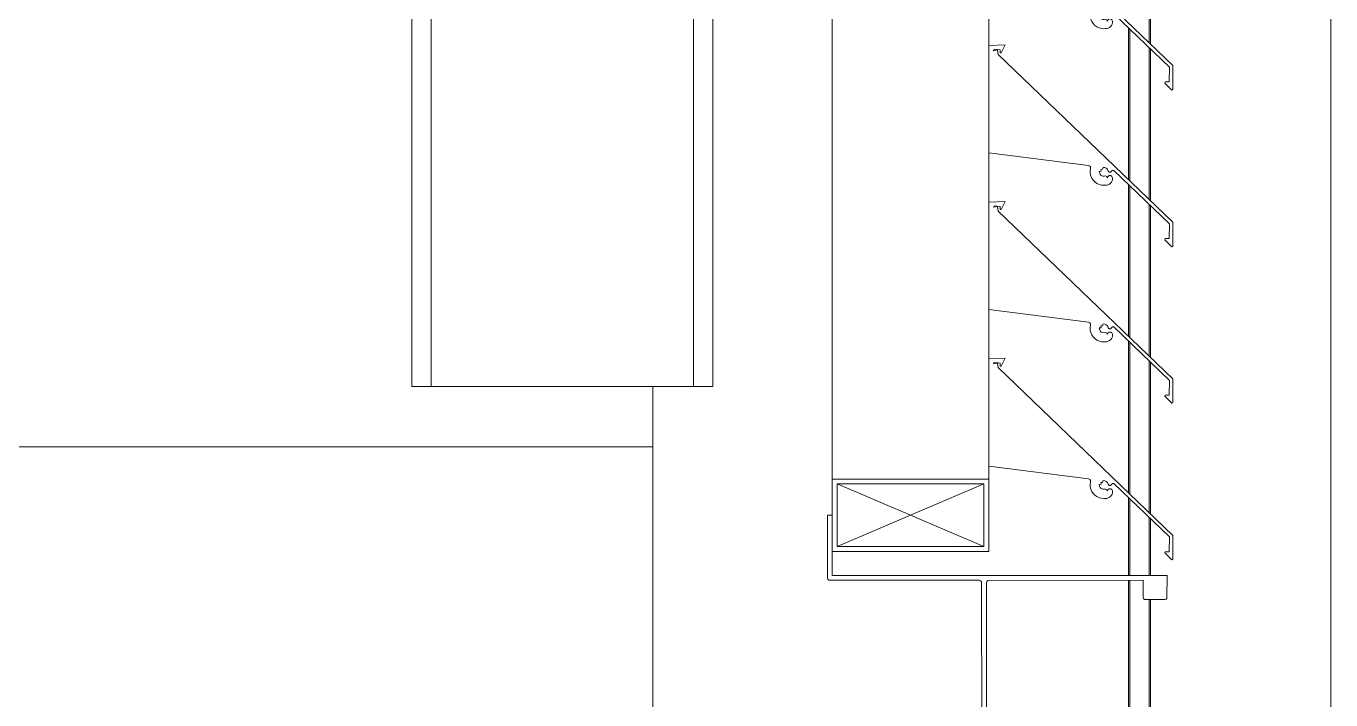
# Model space of a CAD drawing. Header units: millimetres. Extents: x -220592 to 404889, y -217665 to 38245.
# Drawn here: x 7651.98 to 7657.4, y -48086.58 to -48083.78 of the extents above; entities that cross this region are included whole.
import ezdxf

# ---------------------------------------------------------------- set-up
doc = ezdxf.new("R2010")
doc.units = ezdxf.units.MM
doc.linetypes.add('XKITLINE00', pattern=[0])
doc.layers.add('000 - 0_HIDE_OBJ_FRAMING_DEF_SUB_1', color=7, linetype='Continuous')
doc.layers.add('Part', color=7, linetype='Continuous', lineweight=0)

# ---------------------------------------------------------------- blocks, each defined once
blk = doc.blocks.new('*A13471')
at = {"layer": '000 - 0_HIDE_OBJ_FRAMING_DEF_SUB_1', "color": 7, "linetype": 'XKITLINE00', "lineweight": 0}
blk.add_line((-83.063315, 124.690337), (-83.063315, 124.940805), dxfattribs=at)
blk = doc.blocks.new('*A13472')
at = {"layer": '000 - 0_HIDE_OBJ_FRAMING_DEF_SUB_1', "color": 7, "linetype": 'XKITLINE00', "lineweight": 0}
blk.add_line((-83.063349, 124.690337), (-83.063349, 124.940805), dxfattribs=at)
blk = doc.blocks.new('*A14400')
at = {"layer": '000 - 0_HIDE_OBJ_FRAMING_DEF_SUB_1', "color": 7, "linetype": 'XKITLINE00', "lineweight": 0}
for p, q in [((-83.983213, 124.940805), (-83.983213, 152.190805)), ((-82.893213, 124.940805), (-82.893213, 152.190805)), ((-82.813213, 124.940805), (-82.813213, 152.190805)), ((-84.063213, 124.940805), (-84.063213, 127.690805)), ((-84.063213, 124.940805), (-82.813213, 124.940805))]:
    blk.add_line(p, q, dxfattribs=at)
blk = doc.blocks.new('*A14463')
at = {"layer": '000 - 0_HIDE_OBJ_FRAMING_DEF_SUB_1', "color": 7, "linetype": 'XKITLINE00', "lineweight": 0}
for p, q in [((-87.063349, 124.690337), (-83.063349, 124.690337)), ((-87.063349, 122.690337), (-87.063349, 124.690337)), ((-83.063349, 124.690337), (-83.063349, 122.690337)), ((-83.063349, 122.690337), (-87.063349, 122.690337))]:
    blk.add_line(p, q, dxfattribs=at)
blk = doc.blocks.new('*A14464')
at = {"layer": 'Part', "color": 7, "linetype": 'XKITLINE00', "lineweight": 0}
for p, q in [((-81.668236, 125.056123), (-81.668243, 124.610453)), ((-81.60055, 125.058745), (-81.668236, 125.056123)), ((-81.648356, 125.034428), (-81.64632, 125.041001)), ((-81.63134, 125.037332), (-81.648356, 125.034428)), ((-81.64632, 125.041001), (-81.621337, 125.037861)), ((-81.628443, 125.018789), (-81.63134, 125.037332)), ((-81.621337, 125.037861), (-81.621208, 125.02567)), ((-81.621208, 125.02567), (-81.616085, 125.025258)), ((-81.616085, 125.025258), (-81.60055, 125.058745)), ((-80.903321, 124.322543), (-81.628443, 125.018789)), ((-81.668243, 124.610453), (-81.254237, 124.557423)), ((-81.254237, 124.557423), (-81.249162, 124.555233)), ((-81.249162, 124.555233), (-81.246025, 124.550681)), ((-81.245786, 124.545159), (-81.247272, 124.535025)), ((-81.247272, 124.535025), (-81.246897, 124.524789)), ((-81.246025, 124.550681), (-81.245786, 124.545159)), ((-81.209279, 124.533625), (-81.201573, 124.534731)), ((-81.20871, 124.527141), (-81.209279, 124.533625)), ((-81.202743, 124.541791), (-81.195578, 124.542735)), ((-81.201573, 124.534731), (-81.202743, 124.541791)), ((-81.195578, 124.542735), (-81.193256, 124.550125)), ((-81.193256, 124.550125), (-81.186584, 124.549703)), ((-81.186584, 124.549703), (-81.180508, 124.546913)), ((-81.180508, 124.546913), (-81.175841, 124.542126)), ((-81.175841, 124.542126), (-81.172727, 124.534553)), ((-81.172727, 124.534553), (-81.168544, 124.530396)), ((-81.16265, 124.53019), (-81.158186, 124.534044)), ((-81.158186, 124.534044), (-81.154531, 124.538671)), ((-81.154531, 124.538671), (-81.149372, 124.537579)), ((-81.149372, 124.537579), (-80.918356, 124.316176)), ((-81.246897, 124.524789), (-81.244674, 124.51479)), ((-81.244674, 124.51479), (-81.240676, 124.50536)), ((-81.240676, 124.50536), (-81.235036, 124.49681)), ((-81.235036, 124.49681), (-81.22794, 124.489423)), ((-81.22794, 124.489423), (-81.219624, 124.483445)), ((-81.219624, 124.483445), (-81.210361, 124.479072)), ((-81.210361, 124.479072), (-81.20046, 124.476449)), ((-81.205908, 124.521267), (-81.20871, 124.527141)), ((-81.201226, 124.516745), (-81.205908, 124.521267)), ((-81.195258, 124.514147), (-81.201226, 124.516745)), ((-81.188758, 124.513803), (-81.195258, 124.514147)), ((-81.18284, 124.514708), (-81.188758, 124.513803)), ((-81.178029, 124.512301), (-81.18284, 124.514708)), ((-81.175999, 124.50732), (-81.178029, 124.512301)), ((-81.17772, 124.476398), (-81.172219, 124.478117)), ((-81.173057, 124.512792), (-81.175999, 124.50732)), ((-81.1679, 124.51601), (-81.173057, 124.512792)), ((-81.172219, 124.478117), (-81.167149, 124.480857)), ((-81.168544, 124.530396), (-81.16265, 124.53019)), ((-81.161823, 124.515998), (-81.1679, 124.51601)), ((-81.167149, 124.480857), (-81.162695, 124.484515)), ((-81.162695, 124.484515), (-81.159024, 124.488958)), ((-81.156679, 124.512761), (-81.161823, 124.515998)), ((-81.159024, 124.488958), (-81.15627, 124.494021)), ((-81.154039, 124.507287), (-81.156679, 124.512761)), ((-81.15627, 124.494021), (-81.154535, 124.499517)), ((-81.154535, 124.499517), (-81.154039, 124.507287)), ((-81.20046, 124.476449), (-81.190247, 124.475664)), ((-81.190247, 124.475664), (-81.183448, 124.475762)), ((-81.183448, 124.475762), (-81.17772, 124.476398)), ((-80.918356, 124.316176), (-80.918699, 124.25483)), ((-80.903874, 124.223392), (-80.903321, 124.322543)), ((-80.936119, 124.254733), (-80.937204, 124.249812)), ((-80.937204, 124.249812), (-80.908555, 124.220923)), ((-80.918699, 124.25483), (-80.936119, 124.254733)), ((-80.908555, 124.220923), (-80.903874, 124.223392))]:
    blk.add_line(p, q, dxfattribs=at)
blk = doc.blocks.new('*A14465')
at = {"layer": 'Part', "color": 7, "linetype": 'XKITLINE00', "lineweight": 0}
for p, q in [((-81.668045, 124.556249), (-82.318045, 124.556249)), ((-82.318045, 124.556249), (-82.318045, 124.256249)), ((-82.298045, 124.276249), (-81.688045, 124.536249)), ((-82.298045, 124.536249), (-81.688045, 124.276249)), ((-82.298045, 124.276249), (-82.298045, 124.536249)), ((-82.298045, 124.536249), (-81.688045, 124.536249)), ((-81.688045, 124.536249), (-81.688045, 124.276249)), ((-81.668045, 124.256249), (-81.668045, 124.556249)), ((-81.688045, 124.276249), (-82.298045, 124.276249)), ((-82.318045, 124.256249), (-81.668045, 124.256249))]:
    blk.add_line(p, q, dxfattribs=at)
blk = doc.blocks.new('*A14466')
at = {"layer": 'Part', "color": 7, "linetype": 'XKITLINE00', "lineweight": 0}
for p, q in [((-82.317761, 124.40603), (-82.337761, 124.406027)), ((-82.337761, 124.406027), (-82.337716, 124.146027)), ((-82.317717, 124.15603), (-82.317761, 124.40603)), ((-80.927717, 124.156273), (-82.317717, 124.15603)), ((-80.928462, 124.062446), (-80.927717, 124.156273)), ((-82.337716, 124.146027), (-82.336029, 124.140471)), ((-82.336029, 124.140471), (-82.331541, 124.136789)), ((-82.331541, 124.136789), (-81.707714, 124.136137)), ((-81.707714, 124.136137), (-81.702158, 124.134452)), ((-81.702158, 124.134452), (-81.698474, 124.129965)), ((-81.698474, 124.129965), (-81.697712, 124.126138)), ((-81.697548, 123.186138), (-81.697712, 124.126138)), ((-81.677712, 124.126142), (-81.676028, 124.131698)), ((-81.676786, 123.182315), (-81.677712, 124.126142)), ((-81.676028, 124.131698), (-81.671541, 124.135382)), ((-81.671541, 124.135382), (-81.027714, 124.136255)), ((-81.027714, 124.136255), (-81.027702, 124.066255)), ((-81.027702, 124.066255), (-81.026015, 124.0607)), ((-81.026015, 124.0607), (-81.021527, 124.057018)), ((-81.021527, 124.057018), (-80.9377, 124.056271)), ((-80.9377, 124.056271), (-80.932145, 124.057957)), ((-80.932145, 124.057957), (-80.928462, 124.062446)), ((-81.026798, 123.250082), (-81.027546, 123.176255)), ((-81.023116, 123.254571), (-81.026798, 123.250082)), ((-81.01756, 123.256257), (-81.023116, 123.254571)), ((-80.933733, 123.25551), (-81.01756, 123.256257)), ((-80.929245, 123.251828), (-80.933733, 123.25551)), ((-80.927559, 123.246273), (-80.929245, 123.251828)), ((-80.927543, 123.156273), (-80.927559, 123.246273)), ((-81.699232, 123.180582), (-81.70372, 123.176899)), ((-81.697548, 123.186138), (-81.699232, 123.180582)), ((-81.673102, 123.177828), (-81.676786, 123.182315)), ((-81.667546, 123.176144), (-81.673102, 123.177828)), ((-82.336784, 123.169854), (-82.337499, 122.906027)), ((-82.333102, 123.174342), (-82.336784, 123.169854)), ((-82.327546, 123.176028), (-82.333102, 123.174342)), ((-81.70372, 123.176899), (-82.327546, 123.176028)), ((-82.317543, 123.15603), (-80.927543, 123.156273)), ((-82.317499, 122.90603), (-82.317543, 123.15603)), ((-81.027546, 123.176255), (-81.667546, 123.176144)), ((-82.337499, 122.906027), (-82.317499, 122.90603))]:
    blk.add_line(p, q, dxfattribs=at)
blk = doc.blocks.new('*A14476')
at = {"layer": 'Part', "color": 7, "linetype": 'XKITLINE00', "lineweight": 0}
for p, q in [((-82.318045, 124.556249), (-82.318045, 137.756135)), ((-81.668045, 126.356131), (-81.668045, 126.560427)), ((-81.668045, 125.706131), (-81.668045, 125.910427)), ((-81.668045, 125.056131), (-81.668045, 125.260427)), ((-81.668045, 124.556249), (-81.668045, 124.610427))]:
    blk.add_line(p, q, dxfattribs=at)
blk = doc.blocks.new('*A14477')
at = {"layer": 'Part', "color": 7, "linetype": 'XKITLINE00', "lineweight": 0}
for p, q in [((-80.247799, 119.232111), (-80.247799, 132.032111)), ((-81.002505, 126.367777), (-81.002505, 126.996823)), ((-80.9964, 126.361916), (-80.9964, 126.990973)), ((-81.087973, 125.799842), (-81.087973, 126.428735)), ((-81.081868, 125.79398), (-81.081868, 126.422884)), ((-81.002505, 125.717777), (-81.002505, 126.346823)), ((-80.9964, 125.711916), (-80.9964, 126.340973)), ((-81.087973, 125.149842), (-81.087973, 125.778735)), ((-81.081868, 125.14398), (-81.081868, 125.772884)), ((-81.002505, 125.067777), (-81.002505, 125.696823)), ((-80.9964, 125.061916), (-80.9964, 125.690973)), ((-81.087973, 124.499842), (-81.087973, 125.128735)), ((-81.081868, 124.49398), (-81.081868, 125.122884)), ((-81.002505, 124.417777), (-81.002505, 125.046823)), ((-80.9964, 124.411916), (-80.9964, 125.040973)), ((-81.087973, 124.156245), (-81.087973, 124.478735)), ((-81.081868, 124.156246), (-81.081868, 124.472884)), ((-81.002505, 124.15626), (-81.002505, 124.396823)), ((-80.9964, 124.156261), (-80.9964, 124.390973)), ((-81.087973, 123.176245), (-81.087973, 124.136174)), ((-81.081868, 123.176246), (-81.081868, 124.136182)), ((-81.002505, 123.256123), (-81.002505, 124.056848)), ((-80.9964, 123.256069), (-80.9964, 124.056794))]:
    blk.add_line(p, q, dxfattribs=at)
blk = doc.blocks.new('*A14563')
at = {"layer": 'Part', "color": 7, "linetype": 'XKITLINE00', "lineweight": 0}
for p, q in [((-81.668236, 127.006123), (-81.668243, 126.560453)), ((-81.60055, 127.008745), (-81.668236, 127.006123)), ((-81.648356, 126.984428), (-81.64632, 126.991001)), ((-81.63134, 126.987332), (-81.648356, 126.984428)), ((-81.64632, 126.991001), (-81.621337, 126.987861)), ((-81.628443, 126.968789), (-81.63134, 126.987332)), ((-81.621337, 126.987861), (-81.621208, 126.97567)), ((-81.621208, 126.97567), (-81.616085, 126.975258)), ((-81.616085, 126.975258), (-81.60055, 127.008745)), ((-80.903321, 126.272543), (-81.628443, 126.968789)), ((-81.668243, 126.560453), (-81.254237, 126.507423)), ((-81.254237, 126.507423), (-81.249162, 126.505233)), ((-81.249162, 126.505233), (-81.246025, 126.500681)), ((-81.245786, 126.495159), (-81.247272, 126.485025)), ((-81.247272, 126.485025), (-81.246897, 126.474789)), ((-81.246025, 126.500681), (-81.245786, 126.495159)), ((-81.209279, 126.483625), (-81.201573, 126.484731)), ((-81.20871, 126.477141), (-81.209279, 126.483625)), ((-81.202743, 126.491791), (-81.195578, 126.492735)), ((-81.201573, 126.484731), (-81.202743, 126.491791)), ((-81.195578, 126.492735), (-81.193256, 126.500125)), ((-81.193256, 126.500125), (-81.186584, 126.499703)), ((-81.186584, 126.499703), (-81.180508, 126.496913)), ((-81.180508, 126.496913), (-81.175841, 126.492126)), ((-81.175841, 126.492126), (-81.172727, 126.484553)), ((-81.172727, 126.484553), (-81.168544, 126.480396)), ((-81.16265, 126.48019), (-81.158186, 126.484044)), ((-81.158186, 126.484044), (-81.154531, 126.488671)), ((-81.154531, 126.488671), (-81.149372, 126.487579)), ((-81.149372, 126.487579), (-80.918356, 126.266176)), ((-81.246897, 126.474789), (-81.244674, 126.46479)), ((-81.244674, 126.46479), (-81.240676, 126.45536)), ((-81.240676, 126.45536), (-81.235036, 126.44681)), ((-81.235036, 126.44681), (-81.22794, 126.439423)), ((-81.22794, 126.439423), (-81.219624, 126.433445)), ((-81.219624, 126.433445), (-81.210361, 126.429072)), ((-81.210361, 126.429072), (-81.20046, 126.426449)), ((-81.205908, 126.471267), (-81.20871, 126.477141)), ((-81.201226, 126.466745), (-81.205908, 126.471267)), ((-81.195258, 126.464147), (-81.201226, 126.466745)), ((-81.188758, 126.463803), (-81.195258, 126.464147)), ((-81.18284, 126.464708), (-81.188758, 126.463803)), ((-81.178029, 126.462301), (-81.18284, 126.464708)), ((-81.175999, 126.45732), (-81.178029, 126.462301)), ((-81.17772, 126.426398), (-81.172219, 126.428117)), ((-81.173057, 126.462792), (-81.175999, 126.45732)), ((-81.1679, 126.46601), (-81.173057, 126.462792)), ((-81.172219, 126.428117), (-81.167149, 126.430857)), ((-81.168544, 126.480396), (-81.16265, 126.48019)), ((-81.161823, 126.465998), (-81.1679, 126.46601)), ((-81.167149, 126.430857), (-81.162695, 126.434515)), ((-81.162695, 126.434515), (-81.159024, 126.438958)), ((-81.156679, 126.462761), (-81.161823, 126.465998)), ((-81.159024, 126.438958), (-81.15627, 126.444021)), ((-81.154039, 126.457287), (-81.156679, 126.462761)), ((-81.15627, 126.444021), (-81.154535, 126.449517)), ((-81.154535, 126.449517), (-81.154039, 126.457287)), ((-81.20046, 126.426449), (-81.190247, 126.425664)), ((-81.190247, 126.425664), (-81.183448, 126.425762)), ((-81.183448, 126.425762), (-81.17772, 126.426398)), ((-80.918356, 126.266176), (-80.918699, 126.20483)), ((-80.903874, 126.173392), (-80.903321, 126.272543)), ((-80.936119, 126.204733), (-80.937204, 126.199812)), ((-80.937204, 126.199812), (-80.908555, 126.170923)), ((-80.918699, 126.20483), (-80.936119, 126.204733)), ((-80.908555, 126.170923), (-80.903874, 126.173392))]:
    blk.add_line(p, q, dxfattribs=at)
blk = doc.blocks.new('*A14564')
at = {"layer": 'Part', "color": 7, "linetype": 'XKITLINE00', "lineweight": 0}
for p, q in [((-81.668236, 126.356123), (-81.668243, 125.910453)), ((-81.60055, 126.358745), (-81.668236, 126.356123)), ((-81.648356, 126.334428), (-81.64632, 126.341001)), ((-81.63134, 126.337332), (-81.648356, 126.334428)), ((-81.64632, 126.341001), (-81.621337, 126.337861)), ((-81.628443, 126.318789), (-81.63134, 126.337332)), ((-81.621337, 126.337861), (-81.621208, 126.32567)), ((-81.621208, 126.32567), (-81.616085, 126.325258)), ((-81.616085, 126.325258), (-81.60055, 126.358745)), ((-80.903321, 125.622543), (-81.628443, 126.318789)), ((-81.668243, 125.910453), (-81.254237, 125.857423)), ((-81.254237, 125.857423), (-81.249162, 125.855233)), ((-81.249162, 125.855233), (-81.246025, 125.850681)), ((-81.245786, 125.845159), (-81.247272, 125.835025)), ((-81.247272, 125.835025), (-81.246897, 125.824789)), ((-81.246025, 125.850681), (-81.245786, 125.845159)), ((-81.209279, 125.833625), (-81.201573, 125.834731)), ((-81.20871, 125.827141), (-81.209279, 125.833625)), ((-81.202743, 125.841791), (-81.195578, 125.842735)), ((-81.201573, 125.834731), (-81.202743, 125.841791)), ((-81.195578, 125.842735), (-81.193256, 125.850125)), ((-81.193256, 125.850125), (-81.186584, 125.849703)), ((-81.186584, 125.849703), (-81.180508, 125.846913)), ((-81.180508, 125.846913), (-81.175841, 125.842126)), ((-81.175841, 125.842126), (-81.172727, 125.834553)), ((-81.172727, 125.834553), (-81.168544, 125.830396)), ((-81.16265, 125.83019), (-81.158186, 125.834044)), ((-81.158186, 125.834044), (-81.154531, 125.838671)), ((-81.154531, 125.838671), (-81.149372, 125.837579)), ((-81.149372, 125.837579), (-80.918356, 125.616176)), ((-81.246897, 125.824789), (-81.244674, 125.81479)), ((-81.244674, 125.81479), (-81.240676, 125.80536)), ((-81.240676, 125.80536), (-81.235036, 125.79681)), ((-81.235036, 125.79681), (-81.22794, 125.789423)), ((-81.22794, 125.789423), (-81.219624, 125.783445)), ((-81.219624, 125.783445), (-81.210361, 125.779072)), ((-81.210361, 125.779072), (-81.20046, 125.776449)), ((-81.205908, 125.821267), (-81.20871, 125.827141)), ((-81.201226, 125.816745), (-81.205908, 125.821267)), ((-81.195258, 125.814147), (-81.201226, 125.816745)), ((-81.188758, 125.813803), (-81.195258, 125.814147)), ((-81.18284, 125.814708), (-81.188758, 125.813803)), ((-81.178029, 125.812301), (-81.18284, 125.814708)), ((-81.175999, 125.80732), (-81.178029, 125.812301)), ((-81.17772, 125.776398), (-81.172219, 125.778117)), ((-81.173057, 125.812792), (-81.175999, 125.80732)), ((-81.1679, 125.81601), (-81.173057, 125.812792)), ((-81.172219, 125.778117), (-81.167149, 125.780857)), ((-81.168544, 125.830396), (-81.16265, 125.83019)), ((-81.161823, 125.815998), (-81.1679, 125.81601)), ((-81.167149, 125.780857), (-81.162695, 125.784515)), ((-81.162695, 125.784515), (-81.159024, 125.788958)), ((-81.156679, 125.812761), (-81.161823, 125.815998)), ((-81.159024, 125.788958), (-81.15627, 125.794021)), ((-81.154039, 125.807287), (-81.156679, 125.812761)), ((-81.15627, 125.794021), (-81.154535, 125.799517)), ((-81.154535, 125.799517), (-81.154039, 125.807287)), ((-81.20046, 125.776449), (-81.190247, 125.775664)), ((-81.190247, 125.775664), (-81.183448, 125.775762)), ((-81.183448, 125.775762), (-81.17772, 125.776398)), ((-80.918356, 125.616176), (-80.918699, 125.55483)), ((-80.903874, 125.523392), (-80.903321, 125.622543)), ((-80.936119, 125.554733), (-80.937204, 125.549812)), ((-80.937204, 125.549812), (-80.908555, 125.520923)), ((-80.918699, 125.55483), (-80.936119, 125.554733)), ((-80.908555, 125.520923), (-80.903874, 125.523392))]:
    blk.add_line(p, q, dxfattribs=at)
blk = doc.blocks.new('*A14565')
at = {"layer": 'Part', "color": 7, "linetype": 'XKITLINE00', "lineweight": 0}
for p, q in [((-81.668236, 125.706123), (-81.668243, 125.260453)), ((-81.60055, 125.708745), (-81.668236, 125.706123)), ((-81.648356, 125.684428), (-81.64632, 125.691001)), ((-81.63134, 125.687332), (-81.648356, 125.684428)), ((-81.64632, 125.691001), (-81.621337, 125.687861)), ((-81.628443, 125.668789), (-81.63134, 125.687332)), ((-81.621337, 125.687861), (-81.621208, 125.67567)), ((-81.621208, 125.67567), (-81.616085, 125.675258)), ((-81.616085, 125.675258), (-81.60055, 125.708745)), ((-80.903321, 124.972543), (-81.628443, 125.668789)), ((-81.668243, 125.260453), (-81.254237, 125.207423)), ((-81.254237, 125.207423), (-81.249162, 125.205233)), ((-81.249162, 125.205233), (-81.246025, 125.200681)), ((-81.245786, 125.195159), (-81.247272, 125.185025)), ((-81.247272, 125.185025), (-81.246897, 125.174789)), ((-81.246025, 125.200681), (-81.245786, 125.195159)), ((-81.209279, 125.183625), (-81.201573, 125.184731)), ((-81.20871, 125.177141), (-81.209279, 125.183625)), ((-81.202743, 125.191791), (-81.195578, 125.192735)), ((-81.201573, 125.184731), (-81.202743, 125.191791)), ((-81.195578, 125.192735), (-81.193256, 125.200125)), ((-81.193256, 125.200125), (-81.186584, 125.199703)), ((-81.186584, 125.199703), (-81.180508, 125.196913)), ((-81.180508, 125.196913), (-81.175841, 125.192126)), ((-81.175841, 125.192126), (-81.172727, 125.184553)), ((-81.172727, 125.184553), (-81.168544, 125.180396)), ((-81.16265, 125.18019), (-81.158186, 125.184044)), ((-81.158186, 125.184044), (-81.154531, 125.188671)), ((-81.154531, 125.188671), (-81.149372, 125.187579)), ((-81.149372, 125.187579), (-80.918356, 124.966176)), ((-81.246897, 125.174789), (-81.244674, 125.16479)), ((-81.244674, 125.16479), (-81.240676, 125.15536)), ((-81.240676, 125.15536), (-81.235036, 125.14681)), ((-81.235036, 125.14681), (-81.22794, 125.139423)), ((-81.22794, 125.139423), (-81.219624, 125.133445)), ((-81.219624, 125.133445), (-81.210361, 125.129072)), ((-81.210361, 125.129072), (-81.20046, 125.126449)), ((-81.205908, 125.171267), (-81.20871, 125.177141)), ((-81.201226, 125.166745), (-81.205908, 125.171267)), ((-81.195258, 125.164147), (-81.201226, 125.166745)), ((-81.188758, 125.163803), (-81.195258, 125.164147)), ((-81.18284, 125.164708), (-81.188758, 125.163803)), ((-81.178029, 125.162301), (-81.18284, 125.164708)), ((-81.175999, 125.15732), (-81.178029, 125.162301)), ((-81.17772, 125.126398), (-81.172219, 125.128117)), ((-81.173057, 125.162792), (-81.175999, 125.15732)), ((-81.1679, 125.16601), (-81.173057, 125.162792)), ((-81.172219, 125.128117), (-81.167149, 125.130857)), ((-81.168544, 125.180396), (-81.16265, 125.18019)), ((-81.161823, 125.165998), (-81.1679, 125.16601)), ((-81.167149, 125.130857), (-81.162695, 125.134515)), ((-81.162695, 125.134515), (-81.159024, 125.138958)), ((-81.156679, 125.162761), (-81.161823, 125.165998)), ((-81.159024, 125.138958), (-81.15627, 125.144021)), ((-81.154039, 125.157287), (-81.156679, 125.162761)), ((-81.15627, 125.144021), (-81.154535, 125.149517)), ((-81.154535, 125.149517), (-81.154039, 125.157287)), ((-81.20046, 125.126449), (-81.190247, 125.125664)), ((-81.190247, 125.125664), (-81.183448, 125.125762)), ((-81.183448, 125.125762), (-81.17772, 125.126398)), ((-80.918356, 124.966176), (-80.918699, 124.90483)), ((-80.903874, 124.873392), (-80.903321, 124.972543)), ((-80.936119, 124.904733), (-80.937204, 124.899812)), ((-80.937204, 124.899812), (-80.908555, 124.870923)), ((-80.918699, 124.90483), (-80.936119, 124.904733)), ((-80.908555, 124.870923), (-80.903874, 124.873392))]:
    blk.add_line(p, q, dxfattribs=at)

msp = doc.modelspace()

# ---------------------------------------------------------------- block references
at = {"color": 7, "lineweight": 0}
for name in ['*A13471', '*A13472', '*A14400', '*A14476', '*A14477', '*A14563', '*A14564', '*A14565', '*A14464', '*A14463', '*A14465', '*A14466']:
    msp.add_blockref(name, (7737.6457, -48210.2152), dxfattribs=at)

doc.saveas('drawing.dxf')
